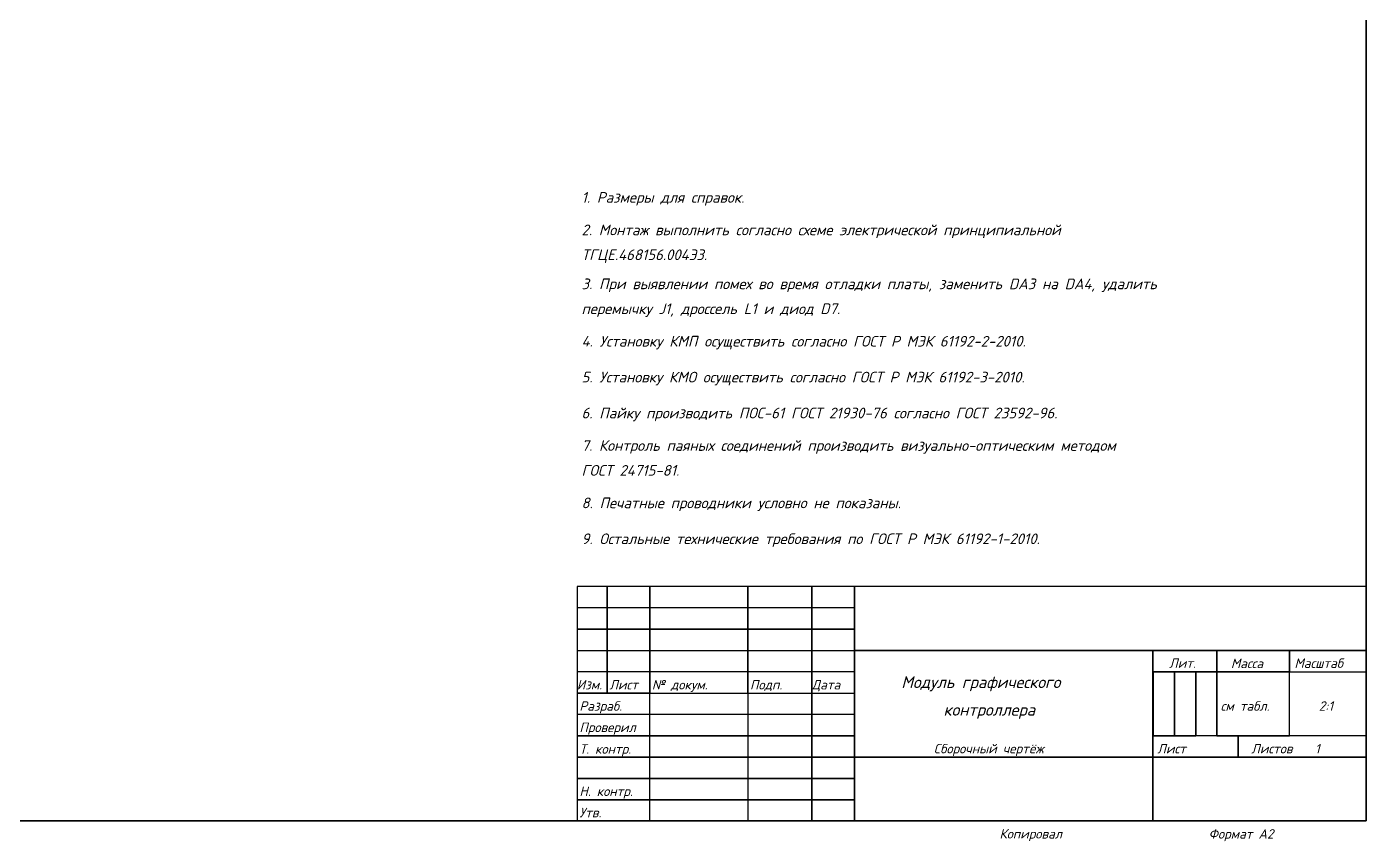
# Model space of a CAD drawing. Header units: inches. Extents: x 5 to 589, y -420 to -5.
# Drawn here: x 274.9 to 589, y -419.7 to -228.7 of the extents above; entities that cross this region are included whole.
import ezdxf

# ---------------------------------------------------------------- set-up
doc = ezdxf.new("R2010")
doc.units = ezdxf.units.IN
doc.header["$MEASUREMENT"] = 0
doc.styles.add('ISOCPEUR1', font='isocpeui.ttf', dxfattribs={"height": 4.7625})

msp = doc.modelspace()

# ---------------------------------------------------------------- linework, layer by layer
at = {"color": 18, "true_color": 0x000000}
for p, q in [((589, -5), (589, -415)), ((589, -415), (589, -5)), ((411, -360), (404, -360)), ((404, -360), (404, -385)), ((421, -360), (411, -360)), ((411, -360), (411, -385)), ((411, -385), (411, -360)), ((421, -385), (421, -360)), ((444, -360), (421, -360)), ((421, -360), (421, -385)), ((459, -360), (444, -360)), ((444, -360), (444, -415)), ((444, -385), (444, -360)), ((459, -415), (459, -360)), ((469, -360), (459, -360)), ((459, -360), (459, -415)), ((589, -360), (469, -360)), ((469, -360), (469, -375)), ((469, -415), (469, -360)), ((589, -375), (589, -360)), ((469, -365), (404, -365)), ((404, -365), (404, -370)), ((469, -370), (469, -365)), ((404, -370), (469, -370)), ((469, -370), (404, -370)), ((404, -370), (404, -375)), ((469, -375), (469, -370)), ((404, -375), (469, -375)), ((469, -375), (589, -375)), ((539, -375), (469, -375)), ((469, -375), (469, -400)), ((554, -375), (539, -375)), ((539, -375), (539, -380)), ((539, -400), (539, -375)), ((571, -375), (554, -375)), ((554, -375), (554, -380)), ((554, -380), (554, -375)), ((589, -375), (571, -375)), ((571, -375), (571, -380)), ((571, -380), (571, -375)), ((589, -380), (589, -375)), ((469, -380), (404, -380)), ((404, -380), (404, -385)), ((469, -385), (469, -380)), ((539, -380), (554, -380)), ((544.02, -380), (539.02, -380)), ((539.02, -380), (539.02, -395)), ((544.02, -395), (544.02, -380)), ((549.05, -380.03), (544.02, -380.03)), ((544.02, -380.03), (544.02, -395)), ((554, -380), (549.05, -380)), ((549.05, -380), (549.05, -394.93)), ((549.05, -395), (549.05, -380.03)), ((571, -380), (554, -380)), ((554, -380), (554, -395)), ((554, -394.93), (554, -380)), ((554, -380), (571, -380)), ((571, -395), (571, -380)), ((571, -380), (589, -380)), ((421, -385), (404, -385)), ((404, -385), (404, -415)), ((404, -385), (469, -385)), ((404, -385), (411, -385)), ((411, -385), (421, -385)), ((421, -415), (421, -385)), ((421, -385), (444, -385)), ((469, -390), (404, -390)), ((404, -390), (404, -395)), ((469, -395), (469, -390)), ((404, -395), (469, -395)), ((469, -395), (404, -395)), ((404, -395), (404, -400)), ((469, -400), (469, -395)), ((559, -395), (539, -395)), ((539, -395), (539, -400)), ((539.02, -395), (544.02, -395)), ((544.02, -395), (549.05, -395)), ((549.05, -394.93), (554, -394.93)), ((554, -395), (571, -395)), ((559, -400), (559, -395)), ((589, -395), (559, -395)), ((559, -395), (559, -400)), ((589, -400), (589, -395)), ((404, -400), (469, -400)), ((469, -400), (404, -400)), ((404, -400), (404, -405)), ((539, -400), (469, -400)), ((469, -400), (469, -415)), ((469, -400), (539, -400)), ((469, -405), (469, -400)), ((539, -400), (559, -400)), ((589, -400), (539, -400)), ((539, -400), (539, -415)), ((539, -415), (539, -400)), ((559, -400), (589, -400)), ((589, -415), (589, -400)), ((404, -405), (469, -405)), ((469, -405), (404, -405)), ((404, -405), (404, -410)), ((469, -410), (469, -405)), ((404, -410), (469, -410)), ((469, -410), (404, -410)), ((404, -410), (404, -415)), ((469, -415), (469, -410)), ((589, -415), (5, -415)), ((20, -415), (589, -415)), ((404, -415), (421, -415)), ((404, -415), (469, -415)), ((444, -415), (459, -415)), ((459, -415), (469, -415)), ((469, -415), (539, -415)), ((539, -415), (589, -415))]:
    msp.add_line(p, q, dxfattribs=at)
at = {"color": 7, "true_color": 0xffffff}
for p, q in [((589, -415), (589, -5)), ((411, -360), (404, -360)), ((404, -360), (404, -385)), ((421, -360), (411, -360)), ((411, -360), (411, -385)), ((411, -385), (411, -360)), ((421, -385), (421, -360)), ((444, -360), (421, -360)), ((421, -360), (421, -385)), ((459, -360), (444, -360)), ((444, -360), (444, -415)), ((444, -385), (444, -360)), ((459, -415), (459, -360)), ((469, -360), (459, -360)), ((459, -360), (459, -415)), ((589, -360), (469, -360)), ((469, -360), (469, -375)), ((469, -415), (469, -360)), ((589, -375), (589, -360)), ((469, -365), (404, -365)), ((404, -365), (404, -370)), ((469, -370), (469, -365)), ((404, -370), (469, -370)), ((469, -370), (404, -370)), ((404, -370), (404, -375)), ((469, -375), (469, -370)), ((404, -375), (469, -375)), ((469, -375), (589, -375)), ((539, -375), (469, -375)), ((469, -375), (469, -400)), ((554, -375), (539, -375)), ((539, -375), (539, -380)), ((539, -400), (539, -375)), ((571, -375), (554, -375)), ((554, -375), (554, -380)), ((554, -380), (554, -375)), ((589, -375), (571, -375)), ((571, -375), (571, -380)), ((571, -380), (571, -375)), ((589, -380), (589, -375)), ((469, -380), (404, -380)), ((404, -380), (404, -385)), ((469, -385), (469, -380)), ((539, -380), (554, -380)), ((544.02, -380), (539.02, -380)), ((539.02, -380), (539.02, -395)), ((544.02, -395), (544.02, -380)), ((549.05, -380.03), (544.02, -380.03)), ((544.02, -380.03), (544.02, -395)), ((554, -380), (549.05, -380)), ((549.05, -380), (549.05, -394.93)), ((549.05, -395), (549.05, -380.03)), ((571, -380), (554, -380)), ((554, -380), (554, -395)), ((554, -394.93), (554, -380)), ((554, -380), (571, -380)), ((571, -395), (571, -380)), ((571, -380), (589, -380)), ((421, -385), (404, -385)), ((404, -385), (404, -415)), ((404, -385), (469, -385)), ((404, -385), (411, -385)), ((411, -385), (421, -385)), ((421, -415), (421, -385)), ((421, -385), (444, -385)), ((469, -390), (404, -390)), ((404, -390), (404, -395)), ((469, -395), (469, -390)), ((404, -395), (469, -395)), ((469, -395), (404, -395)), ((404, -395), (404, -400)), ((469, -400), (469, -395)), ((559, -395), (539, -395)), ((539, -395), (539, -400)), ((539.02, -395), (544.02, -395)), ((544.02, -395), (549.05, -395)), ((549.05, -394.93), (554, -394.93)), ((554, -395), (571, -395)), ((559, -400), (559, -395)), ((589, -395), (559, -395)), ((559, -395), (559, -400)), ((589, -400), (589, -395)), ((404, -400), (469, -400)), ((469, -400), (404, -400)), ((404, -400), (404, -405)), ((539, -400), (469, -400)), ((469, -400), (469, -415)), ((469, -400), (539, -400)), ((469, -405), (469, -400)), ((539, -400), (559, -400)), ((589, -400), (539, -400)), ((539, -400), (539, -415)), ((539, -415), (539, -400)), ((559, -400), (589, -400)), ((589, -415), (589, -400)), ((404, -405), (469, -405)), ((469, -405), (404, -405)), ((404, -405), (404, -410)), ((469, -410), (469, -405)), ((404, -410), (469, -410)), ((469, -410), (404, -410)), ((404, -410), (404, -415)), ((469, -415), (469, -410)), ((20, -415), (589, -415)), ((404, -415), (421, -415)), ((404, -415), (469, -415)), ((444, -415), (459, -415)), ((459, -415), (469, -415)), ((469, -415), (539, -415)), ((539, -415), (589, -415))]:
    msp.add_line(p, q, dxfattribs=at)

# ---------------------------------------------------------------- texts
at = {"color": 18, "true_color": 0x000000, "style": 'ISOCPEUR1'}
for s, height, p in [('1. Размеры для справок.', 2.5066, (405, -269.94)), ('2. Монтаж выполнить согласно схеме электрической принципиальной ', 2.5066, (405, -277.57)), ('ТГЦЕ.468156.004Э3.', 2.5066, (405, -283.4)), ('3. При выявлении помех во время отладки платы, заменить DA3 на DA4, удалить ', 2.5066, (405, -290.23)), ('перемычку J1, дроссель L1 и диод D7.', 2.5066, (405, -296.07)), ('4. Установку КМП осуществить согласно ГОСТ Р МЭК 61192-2-2010.', 2.5066, (405, -303.69)), ('5. Установку КМО осуществить согласно ГОСТ Р МЭК 61192-3-2010.', 2.5066, (405, -312.11)), ('6. Пайку производить ПОС-61 ГОСТ 21930-76 согласно ГОСТ 23592-96.', 2.5066, (405, -320.53)), ('7. Контроль паяных соединений производить визуально-оптическим методом ', 2.5066, (405, -328.16)), ('ГОСТ 24715-81.', 2.5066, (405, -333.99)), ('8. Печатные проводники условно не показаны.', 2.5066, (405, -341.62)), ('9. Остальные технические требования по ГОСТ Р МЭК 61192-1-2010.', 2.5066, (405, -350.04)), ('Лит.', 2.228, (542.77, -379.08)), ('Масштаб', 2.228, (572.17, -379.08)), ('Масса', 2.228, (557.27, -379.14)), ('Изм.', 2.228, (403.9, -384.14)), ('Лист', 2.228, (411.51, -384.14)), ('№ докум.', 2.228, (421.5, -384.14)), ('Подп.', 2.228, (444.5, -384.14)), ('Дата', 2.228, (458.95, -384.14)), ('Модуль графического ', 2.7851, (479.98, -383.81)), ('Разраб.', 2.228, (404.5, -389.14)), ('контроллера ', 2.7851, (489.87, -390.29)), ('см табл. ', 2.228, (554.87, -389.14)), ('2:1', 2.228, (577.88, -389.14)), ('Проверил', 2.228, (404.5, -394.14)), ('Т. контр.', 2.228, (404.5, -399.22)), ('Сборочный чертёж ', 2.2281, (487.61, -399.14)), ('Лист', 2.228, (540, -399.14)), ('Листов', 2.228, (562.03, -399.14)), ('1', 2.23, (577, -399.14)), ('Н. контр.', 2.228, (404.5, -409.14)), ('Утв.', 2.228, (404.5, -414.14)), ('Копировал', 2.228, (503, -419.12)), ('Формат А2', 2.228, (552.05, -419.14))]:
    msp.add_text(s, height=height, dxfattribs=at).set_placement(p)

doc.saveas('drawing.dxf')
